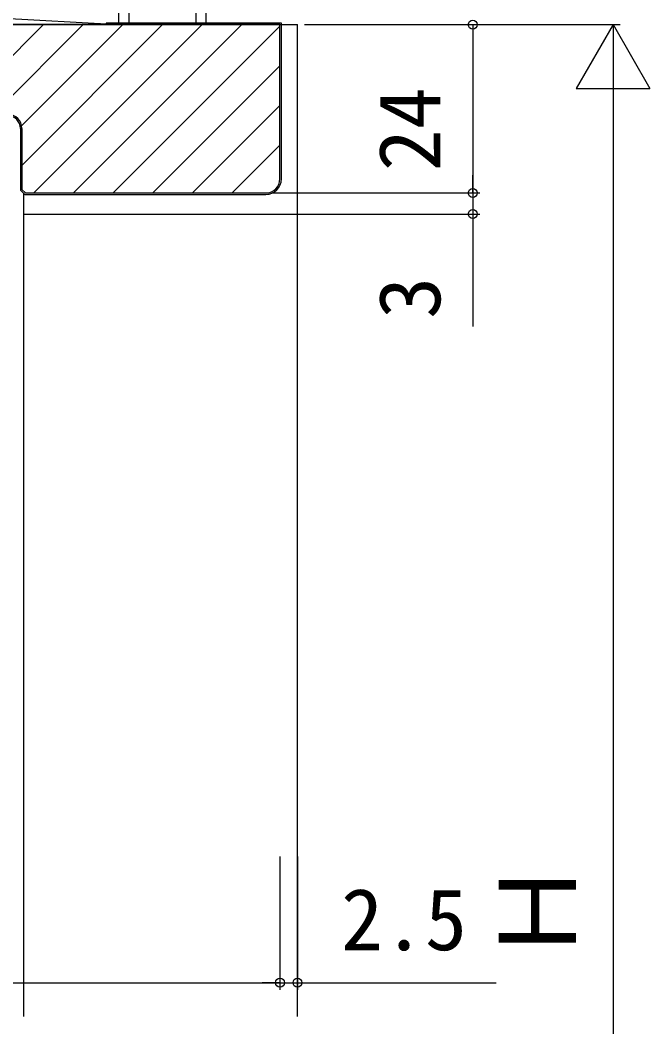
# Model space of a CAD drawing. Units: millimetres, scale not verified. Extents: x -525 to 525, y -783 to 779.
# Drawn here: x -235.5 to -145.7, y 360.1 to 503.6 of the extents above; entities that cross this region are included whole.
import ezdxf
from ezdxf.enums import TextEntityAlignment as Align

# ---------------------------------------------------------------- set-up
doc = ezdxf.new("R2010")
doc.units = ezdxf.units.MM
doc.header["$LTSCALE"] = 4
for name, color, linetype in [('0-5_YKK_12', 2, 'Continuous'), ('0-8_YKK_D', 6, 'Continuous'), ('0-A_YSS_K', 3, 'Continuous'), ('0-B_YSS_KE', 3, 'Continuous')]:
    doc.layers.add(name, color=color, linetype=linetype)
doc.styles.add('ＭＳ ゴシック', font='')
doc.styles.get('ＭＳ ゴシック').set_extended_font_data('MS Gothic')

msp = doc.modelspace()

# ---------------------------------------------------------------- linework, layer by layer
at = {"layer": '0-5_YKK_12'}
for p, q in [((-351.999, 502.945), (-195.999, 502.945)), ((-195.999, 361.557), (-195.999, 502.945)), ((-234.999, 361.557), (-234.999, 478.945))]:
    msp.add_line(p, q, dxfattribs=at)
at = {"layer": '0-8_YKK_D'}
for p, q in [((-194.999, 502.945), (-149.999, 502.945)), ((-194.999, 502.945), (-169.999, 502.945)), ((-170.999, 502.945), (-170.999, 478.945)), ((-150.999, 502.945), (-156.249, 493.851)), ((-150.999, 502.945), (-145.749, 493.851)), ((-150.999, 502.945), (-150.999, 484.758)), ((-156.249, 493.851), (-145.749, 493.851)), ((-150.999, 492.445), (-150.999, 262.273)), ((-170.999, 478.945), (-170.999, 481.495)), ((-199.499, 478.945), (-169.999, 478.945)), ((-193.999, 478.945), (-169.999, 478.945)), ((-170.999, 478.945), (-170.999, 475.945)), ((-235.099, 475.945), (-169.999, 475.945)), ((-170.999, 475.945), (-170.999, 459.89)), ((-198.499, 384.35), (-198.499, 365.35)), ((-198.499, 384.35), (-198.499, 365.35)), ((-195.999, 384.35), (-195.999, 365.35)), ((-349.499, 366.35), (-198.499, 366.35)), ((-198.499, 366.35), (-201.049, 366.35)), ((-198.499, 366.35), (-195.999, 366.35)), ((-195.999, 366.35), (-167.672, 366.35))]:
    msp.add_line(p, q, dxfattribs=at)
for centre in [(-170.999, 502.945), (-170.999, 478.945), (-170.999, 478.945), (-170.999, 475.945), (-198.499, 366.35), (-198.499, 366.35), (-195.999, 366.35)]:
    msp.add_circle(centre, 0.637, dxfattribs=at)
at = {"layer": '0-A_YSS_K'}
for p, q in [((-219.999, 502.945), (-219.999, 547.945)), ((-210.499, 547.945), (-210.499, 502.945)), ((-208.999, 502.945), (-208.999, 547.945)), ((-326.499, 508.945), (-221.499, 502.945)), ((-326.499, 502.945), (-221.499, 502.945)), ((-245.003, 490.145), (-232.203, 502.945)), ((-239.346, 490.145), (-226.546, 502.945)), ((-235.332, 488.502), (-220.889, 502.945)), ((-235.299, 482.878), (-215.232, 502.945)), ((-233.575, 478.945), (-209.575, 502.945)), ((-227.919, 478.945), (-203.919, 502.945)), ((-222.262, 478.945), (-198.499, 502.707)), ((-216.605, 478.945), (-198.499, 497.05)), ((-210.948, 478.945), (-198.499, 491.393)), ((-205.291, 478.945), (-198.499, 485.737))]:
    msp.add_line(p, q, dxfattribs=at)
msp.add_lwpolyline([(-221.499, 547.945), (-221.499, 502.945), (-208.999, 502.945)], dxfattribs=at)
at = {"layer": '0-B_YSS_KE'}
for p, q in [((-223.299, 503.145), (-223.299, 502.945)), ((-234.882, 478.745), (-200.499, 478.745))]:
    msp.add_line(p, q, dxfattribs=at)
for points in [[(-198.499, 480.945), (-198.499, 502.945), (-349.499, 502.945), (-349.499, 480.945)], [(-198.299, 480.945), (-198.299, 503.145), (-223.299, 503.145)], [(-235.499, 488.145), (-235.499, 479.362), (-234.882, 478.745)], [(-235.299, 488.145), (-235.299, 479.445), (-234.799, 478.945), (-200.499, 478.945)]]:
    msp.add_lwpolyline(points, dxfattribs=at)
for centre, radius, start, end in [((-237.299, 488.145), 2, 0, 90), ((-237.299, 488.145), 1.8, 0, 90), ((-200.499, 480.945), 2.2, 270, 360), ((-200.499, 480.945), 2, 270, 0)]:
    msp.add_arc(centre, radius, start, end, dxfattribs=at)

# ---------------------------------------------------------------- texts
at = {"layer": '0-8_YKK_D', "style": 'ＭＳ ゴシック'}
for s, height, p in [('24', 8.798, (-172.999, 482.047)), ('3', 8.798, (-172.999, 461.004)), ('Ｈ', 11, (-152.999, 369.007))]:
    msp.add_text(s, height=height, rotation=90, dxfattribs=at).set_placement(p, align=Align.BOTTOM_LEFT)
msp.add_text('2.5', height=8.798, dxfattribs=at).set_placement((-189.786, 368.35), align=Align.BOTTOM_LEFT)

doc.saveas('drawing.dxf')
